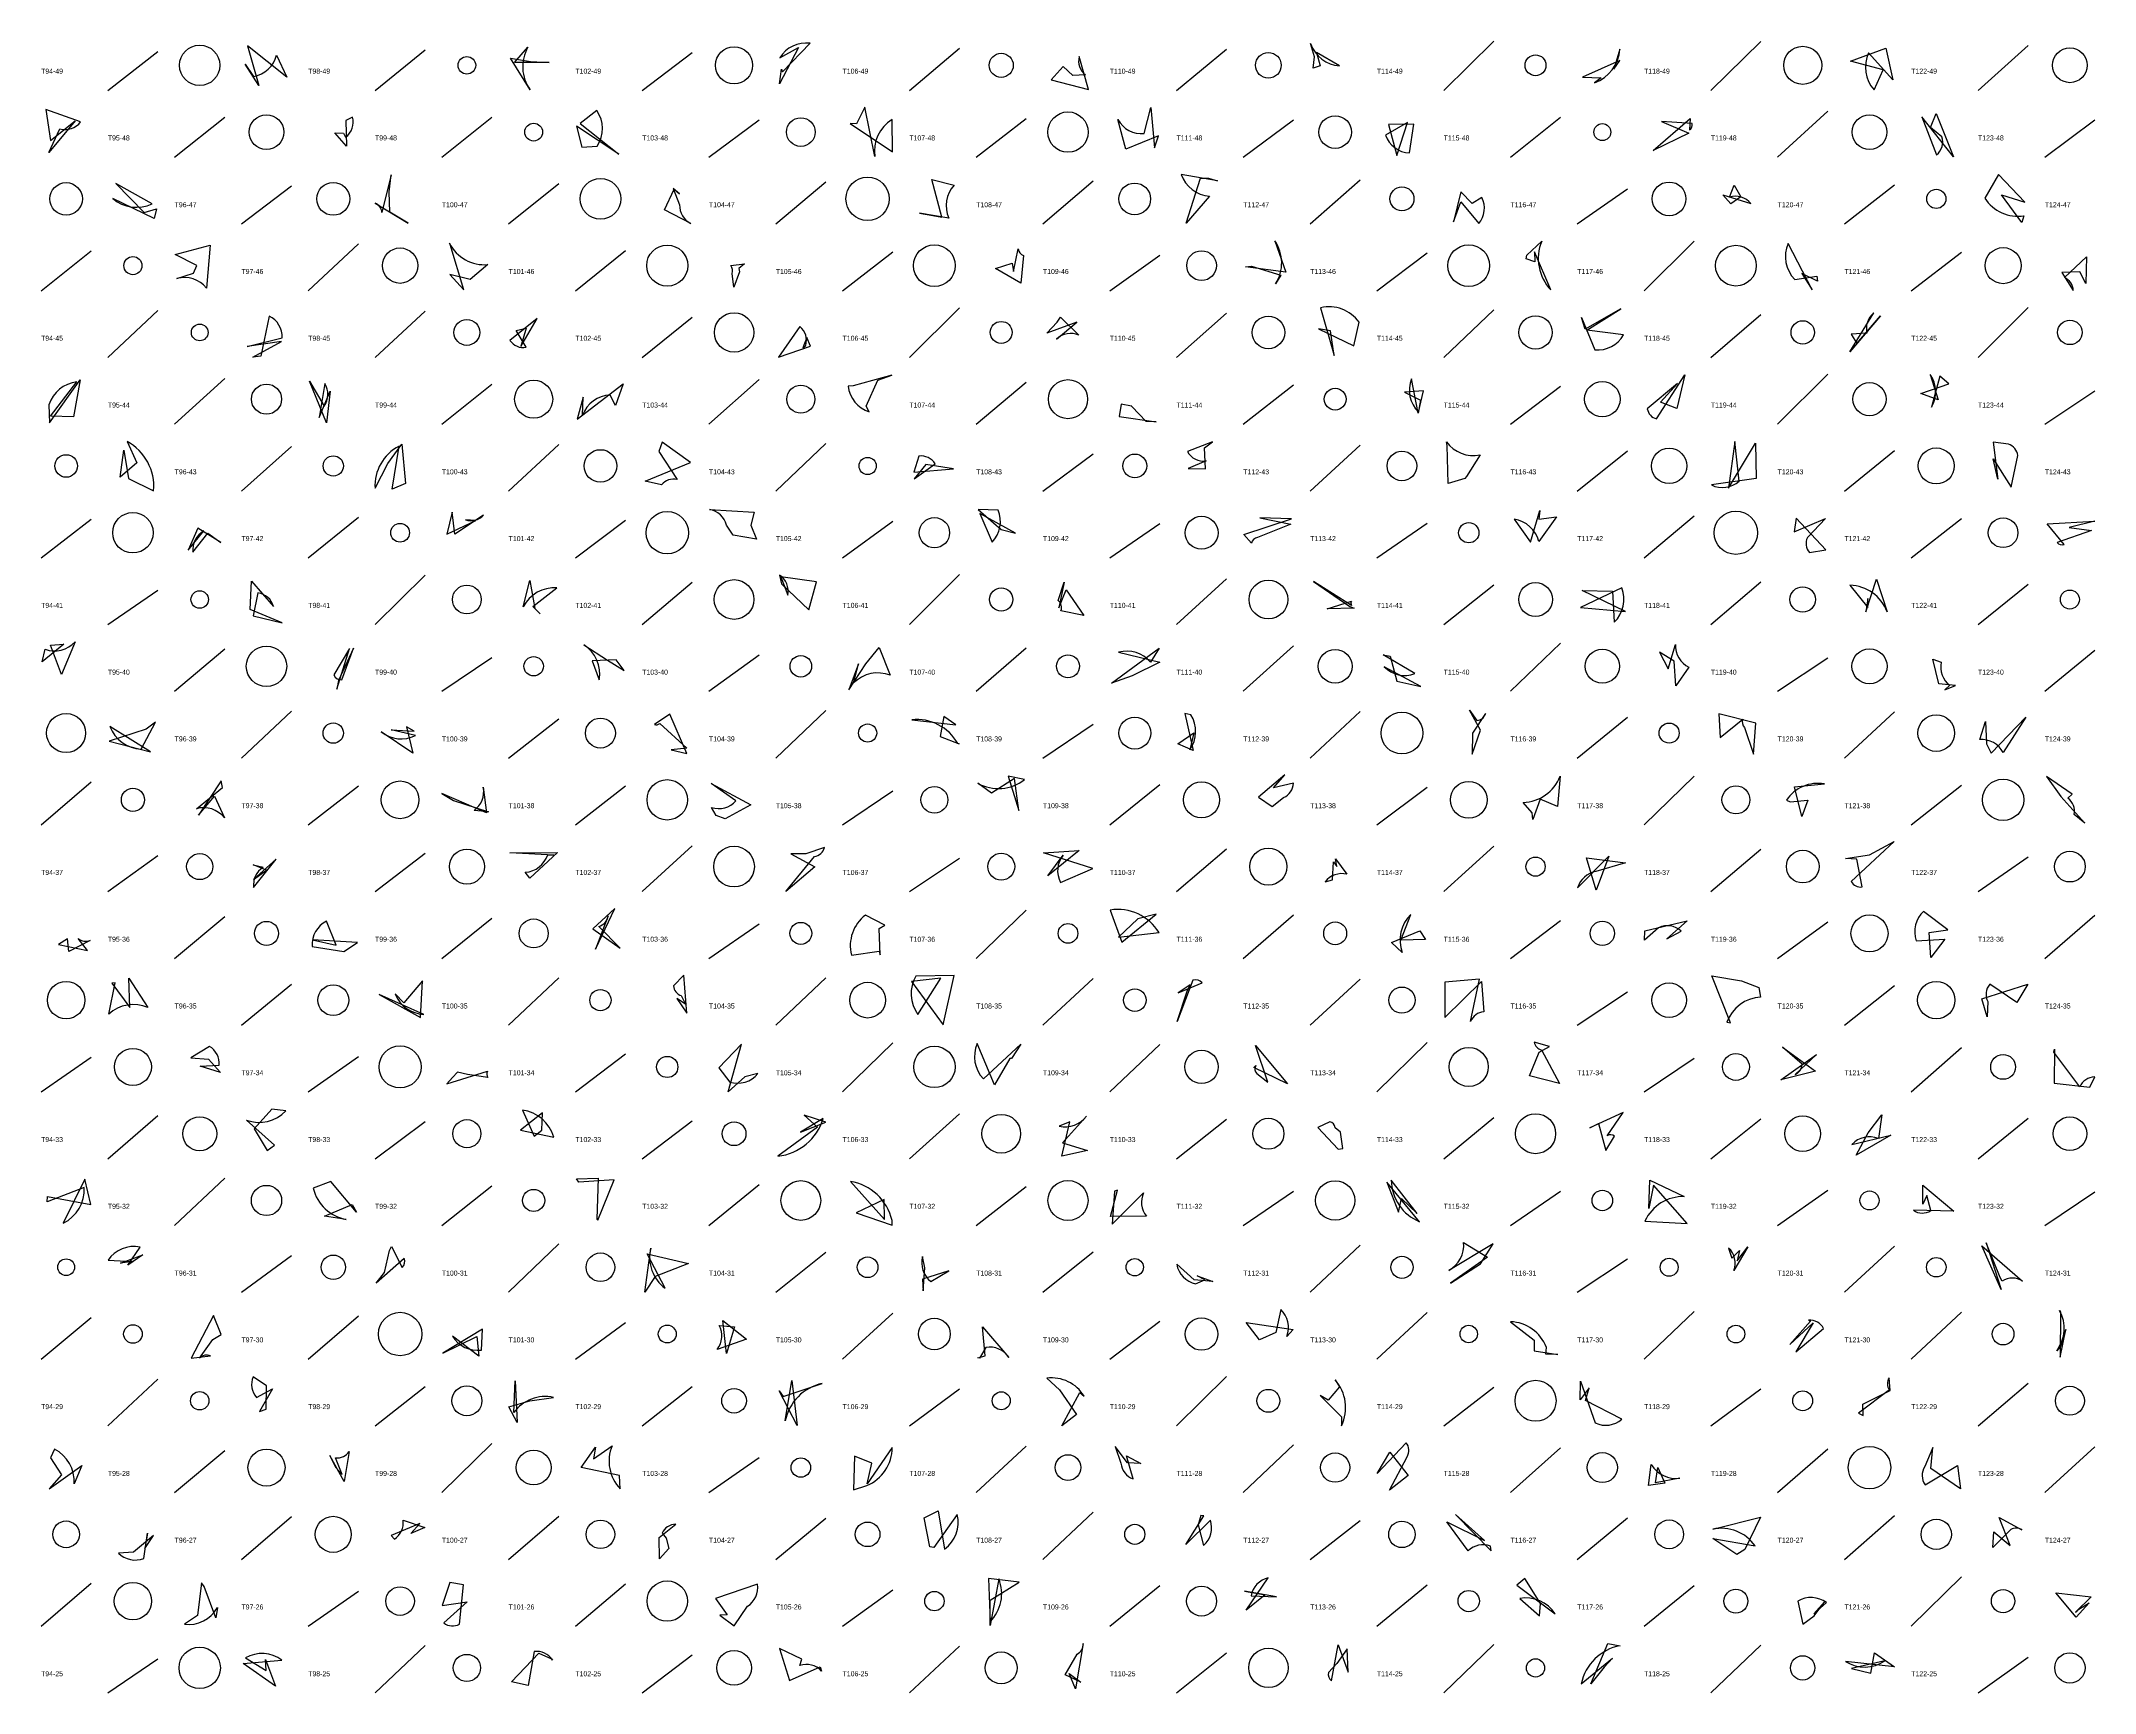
# Model space of a CAD drawing. Header units: millimetres. Extents: x -1 to 9990, y 0 to 15990.
# Drawn here: x 3760 to 4990, y 1000 to 1990 of the extents above; entities that cross this region are included whole.
import ezdxf

# ---------------------------------------------------------------- set-up
doc = ezdxf.new("R2010")
doc.units = ezdxf.units.MM
doc.layers.add('TEXT', color=3, linetype='Continuous')
doc.layers.add('WALL', color=1, linetype='Continuous')

msp = doc.modelspace()

# ---------------------------------------------------------------- linework, layer by layer
for points in [[(3890.5, 1963), (3882.3, 1975.6), (3887.2, 1968.3, 0.3), (3901, 1981.1), (3907.2, 1967.9), (3883.7, 1986.7)], [(4064.2, 1976.6), (4043.6, 1976.7), (4051.6, 1985.8, 0.3), (4052.9, 1960.4), (4041.1, 1979.2), (4053.1, 1977.2)], [(4203.5, 1972.7), (4204.1, 1971.1), (4220.5, 1988.2, 0.3), (4202.4, 1979.5), (4213.6, 1985.7), (4202.2, 1964)], [(4521.9, 1973.2), (4522.6, 1980.1), (4520.3, 1988, 0.3), (4537.6, 1974.6), (4523.8, 1982.7), (4526.1, 1974.7)], [(4683.1, 1967.9), (4694.4, 1967.6), (4690.3, 1964.6, 0.3), (4705.5, 1984.7), (4701.8, 1972.6), (4705.5, 1977.8)], [(4864.8, 1985.3), (4868.9, 1966.4), (4854.4, 1982.4, 0.3), (4857.7, 1960.4), (4863.1, 1972.2), (4843.6, 1977.5)], [(4364.9, 1966.4), (4387.3, 1960.5), (4381.7, 1980.2, 0.3), (4385.4, 1969.3), (4377.9, 1968.8), (4372.2, 1974.2)], [(3780.5, 1941.7), (3764.6, 1922.7), (3771.3, 1936.9, 0.3), (3783.7, 1941.1), (3762.8, 1948.5), (3765.6, 1930)], [(3935.9, 1934.6), (3941.2, 1934.3), (3942.4, 1931.9, 0.3), (3946.6, 1944), (3942.6, 1941.9), (3943, 1926.6)], [(4080.6, 1938.6), (4083.8, 1925.9), (4093.1, 1926.6, 0.3), (4092.9, 1947.9), (4082.8, 1940.1), (4106, 1921.7)], [(4244.5, 1940.1), (4269.8, 1923.2), (4269.6, 1942.5, 0.3), (4259.3, 1920.3), (4253.3, 1949.9), (4248.3, 1939.9)], [(4429.1, 1932.7), (4409.7, 1924.7), (4404.9, 1942.5, 0.3), (4420.6, 1934.1), (4424.7, 1949.7), (4426.9, 1925.5)], [(4905.3, 1920.1), (4886.3, 1944.2), (4895.2, 1921.4, 0.3), (4898.4, 1932.2), (4891.6, 1937.7), (4894.9, 1946.1)], [(4571.9, 1921), (4578.3, 1940.7), (4565.1, 1933.2, 0.3), (4579.5, 1922.5), (4582.1, 1939.8), (4566.9, 1939.5)], [(4725.4, 1923.9), (4747.6, 1943.1), (4747.3, 1936.3, 0.3), (4748.8, 1940.1), (4730.4, 1941.3), (4746.8, 1934.4)], [(3968.5, 1899.2), (3969.6, 1909.4), (3964.1, 1886.9, 0.3), (3960.1, 1892.4), (3979.8, 1880.5), (3968.8, 1887)], [(4299.5, 1884), (4293.4, 1906.6), (4306.8, 1903.2, 0.3), (4303.6, 1883.4), (4286.1, 1886.5), (4294.1, 1885.1)], [(4459.2, 1907.3), (4464.6, 1905.9), (4442.8, 1909.6, 0.3), (4459.8, 1896.7), (4445.8, 1880.4), (4454.4, 1907.3)], [(4948.1, 1893), (4932.2, 1909.5), (4924.1, 1895.4, 0.3), (4947.5, 1884.9), (4946.2, 1880.8), (4934, 1897.4)], [(3829.2, 1889), (3827.8, 1883.3), (3802.9, 1895.2, 0.3), (3826.5, 1892.1), (3804.8, 1904.3), (3821.7, 1886.9)], [(4142.3, 1898.1), (4138.5, 1901.3), (4142.4, 1891.5, 0.3), (4149.1, 1880.3), (4133.4, 1888.4), (4139.1, 1900.8)], [(4605.8, 1881.2), (4610.3, 1893.3), (4621.1, 1880.2, 0.3), (4622.8, 1895.8), (4617.1, 1892.2), (4610.2, 1899.3)], [(4771.9, 1892), (4767.2, 1897.4), (4783.9, 1892.2, 0.3), (4771.1, 1896.1), (4773.9, 1903.2), (4778, 1896.3)], [(4484.8, 1854.6), (4502.5, 1849.3), (4499.3, 1844.1, 0.3), (4498.9, 1869.9), (4505.5, 1851.1), (4481.3, 1854.2)], [(3840.3, 1861.7), (3861.3, 1867.2), (3859, 1841.6, 0.3), (3841.4, 1847.2), (3851.2, 1850.4), (3853.3, 1855)], [(4013.1, 1840.5), (4005, 1867.6), (4004.5, 1868.4, 0.3), (4027.6, 1855.6), (4016.9, 1846.7), (4004.7, 1849.7)], [(4341.5, 1856.4), (4342.3, 1851.5), (4345.2, 1865, 0.3), (4348.3, 1861.1), (4346.8, 1844.6), (4331.6, 1853.2)], [(4649.3, 1859), (4649.8, 1861.3), (4658.7, 1869.6, 0.3), (4664.2, 1840.5), (4654.4, 1863.2), (4654.6, 1857.3)], [(4814.5, 1850.2), (4820.6, 1840.5), (4806.2, 1868.3, 0.3), (4810.2, 1846.6), (4823.4, 1848.6), (4823.9, 1845.7)], [(4980.9, 1851.2), (4970.2, 1850.9), (4977, 1840.1, 0.3), (4971.7, 1847.8), (4984.9, 1860.3), (4984.6, 1844.4)], [(4178.2, 1851.3), (4174.8, 1842.2), (4173.8, 1850.2, 0.3), (4173, 1855), (4181.2, 1856), (4177.8, 1853.2)], [(3904, 1809.6), (3883.4, 1806.6), (3904.4, 1811.7, 0.3), (3896.6, 1824.8), (3891.7, 1800.7), (3886.8, 1800.2)], [(4047.3, 1806.5), (4057, 1823.3), (4040.8, 1810.2, 0.3), (4050.5, 1806.1), (4044.6, 1816.2), (4050.5, 1817.5)], [(4368.5, 1821.1), (4370.5, 1824.2), (4381.5, 1813.3, 0.3), (4368.1, 1811), (4380.3, 1821.2), (4362.4, 1814.5)], [(4525, 1817.2), (4546.1, 1806.9), (4549.4, 1821.1, 0.3), (4526.3, 1829.8), (4534.5, 1801.2), (4532.3, 1815.9)], [(4684.8, 1816.9), (4682.6, 1824), (4690.6, 1804.6, 0.3), (4707.6, 1813.5), (4685.7, 1816.3), (4706, 1829.1)], [(4861.6, 1825), (4843.2, 1803.4), (4857.6, 1826.7, 0.3), (4853.5, 1814.5), (4844, 1813.9), (4847.4, 1808.4)], [(4218.5, 1812), (4216.2, 1805.7), (4217.9, 1807.2, 0.3), (4214.5, 1818.5), (4201.7, 1800.1), (4220.8, 1806.8)], [(3779.5, 1764.4), (3765.6, 1764.9), (3781.4, 1785.3, 0.3), (3764.7, 1771.7), (3765, 1760.8), (3783.4, 1786.6)], [(3931, 1760.8), (3920.7, 1785.8), (3929.6, 1770.8, 0.3), (3929.9, 1784.4), (3926.5, 1764.1), (3933.1, 1779.8)], [(4108.6, 1784.1), (4104.1, 1771.3), (4100.8, 1777.5, 0.3), (4084.3, 1765.4), (4084.7, 1776.3), (4081.1, 1763)], [(4269.5, 1789.3), (4246.3, 1782.9), (4243.3, 1782.8, 0.3), (4256, 1767.5), (4254.2, 1770.9), (4261.2, 1786.4)], [(4586.1, 1774.5), (4584.7, 1766.6), (4580.7, 1787.2, 0.3), (4584.9, 1767.2), (4587.9, 1780.1), (4576.5, 1779.2)], [(4729.9, 1773.2), (4740, 1784.4), (4721.9, 1769.2, 0.3), (4727.4, 1763.3), (4744.4, 1789.5), (4739.7, 1769.4)], [(4902.5, 1784.2), (4897.2, 1788.7), (4892.1, 1770.3, 0.3), (4891.3, 1789.8), (4896.2, 1774.6), (4885.7, 1778.4)], [(4427.9, 1761.4), (4421.9, 1761.6), (4413.3, 1770.7, 0.3), (4413.1, 1770.9), (4406.8, 1772.1), (4405.7, 1764.7)], [(3809.6, 1744.4), (3812.3, 1727.4), (3827.4, 1720.2, 0.3), (3811.5, 1749.6), (3817.3, 1736.8), (3807.3, 1728.2)], [(3978.2, 1724.5), (3970.2, 1721.1), (3974.4, 1746.8, 0.3), (3960, 1721.6), (3967.6, 1736.5), (3976, 1748)], [(4131.9, 1749.3), (4129.9, 1743.7), (4140.9, 1726.8, 0.3), (4131.6, 1723.7), (4121.8, 1725.8), (4149, 1737.1)], [(4456.8, 1745.9), (4461.5, 1749.4), (4446.5, 1743.6, 0.3), (4457.7, 1738), (4446.9, 1733.5), (4457.3, 1733.2)], [(4602.7, 1724.5), (4602.1, 1747.3), (4601.6, 1749.5, 0.3), (4621.8, 1741.7), (4613.7, 1728.7), (4612.6, 1727.5)], [(4786.8, 1748.7), (4787.2, 1727.5), (4760.3, 1723.6, 0.3), (4777, 1725.9), (4774.3, 1749.6), (4770.6, 1721.6)], [(4929, 1739.2), (4939.9, 1722.2), (4943.8, 1741.2, 0.3), (4938.2, 1748.1), (4929.1, 1749.2), (4931.8, 1727.1)], [(4289.9, 1735.8), (4282.8, 1727.3), (4295.4, 1736.2, 0.3), (4285.7, 1740.9), (4282.6, 1731.2), (4306.5, 1733.3)], [(3853.8, 1697.7), (3848, 1684.5), (3857.4, 1696.1, 0.3), (3850.9, 1683.3), (3859.9, 1694.7), (3867.7, 1689.2)], [(4002.9, 1694.1), (4020.4, 1702.4), (4014.2, 1702.7, 0.3), (4025, 1705.6), (4007.8, 1694.1), (4006.1, 1707.3)], [(4188.5, 1691.1), (4174.4, 1693.6), (4170.5, 1699.5, 0.3), (4160.3, 1708.9), (4187.1, 1707.3), (4185, 1699.6)], [(4343.5, 1694.8), (4322.2, 1706.6), (4329.6, 1689.3, 0.3), (4333.1, 1708.6), (4321.2, 1708.9), (4334.9, 1696.9)], [(4489.9, 1703.9), (4508.5, 1700.1), (4488.5, 1692.1, 0.3), (4484.8, 1688.8), (4480.3, 1694), (4508.8, 1703.3)], [(4657, 1703.1), (4667.5, 1704.6), (4657, 1689.7, 0.3), (4642.1, 1703.1), (4652, 1689.4), (4657.6, 1708.3)], [(4809.9, 1695.5), (4828.7, 1703.5), (4817.8, 1692.1, 0.3), (4819, 1683.2), (4828.8, 1684.8), (4811, 1703.7)], [(4974.5, 1698.1), (4987.9, 1696.3), (4967.3, 1689.1, 0.3), (4971.5, 1688), (4961.4, 1700.3), (4989.9, 1702)], [(3885.3, 1649.1), (3886.1, 1666), (3899.2, 1650.8, 0.3), (3889.9, 1659), (3887, 1645.2), (3904.4, 1641)], [(4058.8, 1646.4), (4054.6, 1650.9), (4068.9, 1661.9, 0.3), (4048.8, 1650.7), (4052.8, 1666.4), (4055.7, 1649.7)], [(4224.3, 1665.5), (4203.1, 1668.6), (4207.3, 1657.7, 0.3), (4202.2, 1669.6), (4203.4, 1664.3), (4219.8, 1648.8)], [(4374, 1660.8), (4384.5, 1645.5), (4370.8, 1648.3, 0.3), (4369.2, 1654.5), (4372.7, 1665.4), (4369.5, 1650)], [(4546.3, 1649.8), (4530.2, 1649.5), (4544.7, 1654.1, 0.3), (4544.8, 1651.5), (4522.1, 1665.8), (4543.7, 1650.9)], [(4683, 1660.3), (4701.1, 1660), (4702.1, 1641.4, 0.3), (4706.7, 1662), (4681.9, 1650.2), (4708.9, 1647.9)], [(4852.8, 1647.7), (4859.1, 1667.2), (4865.6, 1647.7, 0.3), (4843.3, 1663.6), (4854.1, 1650.3), (4854.1, 1655.7)], [(3773.7, 1628.2), (3760.7, 1617.7), (3762.4, 1625.2, 0.3), (3780.4, 1629.7), (3772.3, 1610), (3765.7, 1627.7)], [(3937.1, 1601.3), (3944.7, 1625.6), (3935.4, 1609.8, 0.3), (3940.2, 1606.8), (3947.1, 1625.8), (3938.2, 1606.4)], [(4104.4, 1618.8), (4090, 1618.2), (4094.3, 1606.8, 0.3), (4085, 1627.9), (4099.3, 1618.6), (4109.2, 1612.5)], [(4254, 1616.5), (4262, 1626.3), (4268.5, 1609.6, 0.3), (4246.6, 1605), (4249.6, 1616.5), (4243.8, 1600.9)], [(4401.1, 1604.9), (4429.5, 1625.9), (4424.4, 1617.4, 0.3), (4405.3, 1623.4), (4430, 1617.4), (4413.4, 1609.3)], [(4729.2, 1623.5), (4734.4, 1613.4), (4738.8, 1628.1, 0.3), (4746.9, 1614.4), (4739.1, 1603.2), (4738.1, 1618)], [(4572, 1606.1), (4586.4, 1602.9), (4564.4, 1614.7, 0.3), (4582.8, 1610.6), (4563.8, 1621.9), (4568, 1621.1)], [(4896.5, 1604.5), (4893, 1619.2), (4898, 1617.4, 0.3), (4903.1, 1603.6), (4900.1, 1600.9), (4906.5, 1603.4)], [(4440.7, 1568.5), (4450.3, 1575.1), (4448, 1565, 0.3), (4448.6, 1586), (4445, 1586.7), (4450, 1564.5)], [(4622, 1576.7), (4615.5, 1588.7), (4619.9, 1582.5, 0.3), (4625.1, 1586.7), (4617.3, 1574.9), (4617.1, 1562.3)], [(3800.7, 1570.2), (3825.5, 1563.8), (3801.2, 1578.9, 0.3), (3819.9, 1565.4), (3828.6, 1581.6), (3823, 1577.3)], [(3978.8, 1578.8), (3982.6, 1562.9), (3963.7, 1575.7, 0.3), (3984.2, 1573.6), (3969.6, 1577), (3983.5, 1576.1)], [(4146.8, 1562.7), (4136.6, 1586.3), (4127.3, 1580.2, 0.3), (4130.5, 1580.8), (4146.8, 1565.9), (4137.4, 1565)], [(4298.5, 1572.9), (4309.8, 1568.6), (4309, 1568.7, 0.3), (4281.4, 1583), (4307.8, 1579.9), (4300.7, 1584.9)], [(4764.8, 1586.6), (4765.5, 1572.4), (4779.1, 1583.4, 0.3), (4780.2, 1578.3), (4785.6, 1562.3), (4787, 1580.9)], [(4927.8, 1563), (4948.6, 1584.5), (4935.1, 1563.4, 0.3), (4921, 1571.1), (4924.5, 1582), (4925, 1568.6)], [(4489.1, 1536.5), (4497.2, 1531.1), (4504.1, 1536.4, 0.3), (4510, 1545), (4498.1, 1542.2), (4504.9, 1549.9)], [(3854.3, 1525.9), (3863.8, 1537.2), (3869.8, 1524.3, 0.3), (3853, 1529.7), (3868.6, 1542.3), (3867.8, 1546.4)], [(4007, 1534.6), (4028, 1527.9), (4019.3, 1528.7, 0.3), (4024.8, 1542.6), (4026.8, 1527.3), (4000, 1538.7)], [(4169.7, 1523.6), (4164.2, 1525.7), (4161.5, 1530.4, 0.3), (4176.1, 1534.4), (4161.3, 1544.8), (4185, 1532.1)], [(4342.9, 1547.7), (4329.2, 1538.9), (4321, 1544.9, 0.3), (4348.9, 1547.1), (4339.1, 1549.2), (4345.5, 1528.7)], [(4653.4, 1523.2), (4652.9, 1527.2), (4647.6, 1533.4, 0.3), (4669.7, 1549.1), (4668.1, 1531.1), (4657.7, 1535.3)], [(4814.5, 1525.1), (4810.1, 1542.8), (4828, 1544.5, 0.3), (4805.3, 1534.8), (4807.5, 1533.9), (4818, 1534.7)], [(4969.6, 1537), (4984, 1521.1), (4977.6, 1526.3, 0.3), (4973.8, 1535.9), (4976.3, 1538.4), (4961.1, 1549)], [(4069.3, 1503.5), (4052.8, 1488), (4050, 1491.6, 0.3), (4063.4, 1502), (4067, 1501.9), (4040.8, 1503.3)], [(4223.4, 1494.8), (4206, 1480), (4223.2, 1501.1, 0.3), (4229.1, 1506.5), (4217.9, 1502.6), (4209.1, 1502.7)], [(4381.7, 1504.7), (4362.9, 1489.5), (4372.1, 1501.9, 0.3), (4370.5, 1485.5), (4389.8, 1493.9), (4360.3, 1503.2)], [(4685.6, 1500.2), (4708.9, 1497.3), (4691.2, 1492, 0.3), (4680.2, 1482.2), (4698.9, 1501.3), (4691.3, 1480.8)], [(4855, 1502), (4869.7, 1510), (4844, 1486.1, 0.3), (4850.6, 1482.8), (4847.4, 1499.5), (4840.7, 1499.9)], [(3895, 1492.9), (3887, 1496.1), (3893, 1494.6, 0.3), (3887.3, 1482.5), (3900.7, 1499.5), (3887.2, 1487.2)], [(4535.9, 1495.1), (4535.2, 1499.7), (4542, 1490.4, 0.3), (4529, 1485.9), (4533.5, 1487.1), (4534, 1497.9)], [(4090.5, 1457.7), (4106.9, 1446.2), (4094, 1459.1, 0.3), (4099.7, 1465.6), (4092.1, 1445.5), (4103.7, 1469.9)], [(4262, 1457.9), (4265.4, 1459.9), (4253.7, 1465.9, 0.3), (4245.3, 1442), (4261.9, 1444.4), (4262.6, 1442.2)], [(4416.9, 1463.7), (4405.2, 1452.7), (4429.5, 1455.5, 0.3), (4400.3, 1469), (4407.2, 1449.7), (4427.8, 1466.6)], [(4589, 1451.3), (4574.3, 1451), (4580.4, 1466.4, 0.3), (4575.2, 1443.5), (4568.7, 1449.6), (4585.8, 1456.6)], [(4890.7, 1455.6), (4902, 1457.2), (4887.4, 1468.2, 0.3), (4883, 1450.6), (4900.1, 1451.5), (4891.8, 1440.6)], [(3770.5, 1448.3), (3787.8, 1444.7), (3782.3, 1452, 0.3), (3789.3, 1450.8), (3776.7, 1444.2), (3775.9, 1451.8)], [(3922.6, 1451.1), (3936.8, 1448), (3931, 1462.4, 0.3), (3922.3, 1447.2), (3941.4, 1444.1), (3949.5, 1449.5)], [(4745.8, 1462.6), (4733.6, 1451.8), (4742.2, 1456.4, 0.3), (4728.7, 1458.4), (4720.3, 1450.9), (4720.5, 1456.5)], [(3813.1, 1410.6), (3812.5, 1428.1), (3824, 1410.5, 0.3), (3800.5, 1406.6), (3804.3, 1425.3), (3802.3, 1425.1)], [(4146.8, 1407.2), (4144.9, 1430), (4138.7, 1423.5, 0.3), (4143.4, 1417.7), (4145.9, 1412.6), (4140.7, 1415.9)], [(4300.3, 1400.3), (4306.8, 1429.7), (4283.9, 1429.4, 0.3), (4285.1, 1406.5), (4298.8, 1428.2), (4281.2, 1426.2)], [(4448.2, 1424.1), (4440.9, 1419.3), (4455.4, 1425.3, 0.3), (4449.8, 1427), (4440.4, 1402.3), (4446.4, 1420.3)], [(4600.7, 1404.6), (4622.7, 1426.2), (4624, 1408, 0.3), (4616.1, 1402.2), (4621.5, 1427.5), (4600.7, 1425.8)], [(4778.4, 1426.6), (4788.8, 1422.5), (4789.8, 1416.8, 0.3), (4769.6, 1401.8), (4771.7, 1401.4), (4760.6, 1429.5)], [(3988.4, 1426.6), (3977.2, 1413.4), (3972.1, 1418.7, 0.3), (3989.3, 1406.5), (3962.5, 1418.3), (3987.2, 1404.6)], [(4949.9, 1424.5), (4943.3, 1413.6), (4927, 1424.5, 0.3), (4925.8, 1414.2), (4925.5, 1405), (4922.3, 1415.8)], [(3867.4, 1371.7), (3855.3, 1375.5), (3866.6, 1376, 0.3), (3860.8, 1387.3), (3849.6, 1380.5), (3860.2, 1379.6)], [(4179.4, 1388.6), (4165.8, 1374.4), (4172.4, 1365.9, 0.3), (4189.3, 1371), (4181.5, 1369.1), (4171.5, 1360.1)], [(4340.1, 1380.1), (4331, 1364.2), (4320.6, 1389, 0.3), (4324.3, 1367.9), (4346.8, 1388.6), (4341.2, 1380)], [(4506.4, 1364.9), (4486.3, 1374.7), (4487.4, 1375.8, 0.3), (4488, 1371), (4494.6, 1365.8), (4487.2, 1387.8)], [(4657.1, 1383.8), (4663.3, 1387.2), (4654.2, 1389.8, 0.3), (4658.6, 1385.2), (4669.4, 1365.1), (4651.3, 1369.7)], [(4801.8, 1367.2), (4823.3, 1382.4), (4810.5, 1370.5, 0.3), (4814.6, 1376.6), (4802.8, 1386.9), (4822.7, 1372.5)], [(4965.5, 1365.2), (4987, 1362.9), (4989.9, 1369, 0.3), (4980.9, 1363), (4965.4, 1383.9), (4965.8, 1385.6)], [(4006.3, 1368.6), (4002.9, 1364.8), (4027.3, 1372.5, 0.3), (4027.6, 1368.6), (4015.3, 1370.4), (4009.3, 1371.9)], [(3895.3, 1324.9), (3899.8, 1328.1), (3883, 1343.1, 0.3), (3906.6, 1348.7), (3898.2, 1349.7), (3887.6, 1338)], [(4060.2, 1347.6), (4047.2, 1337.1), (4067, 1333, 0.3), (4048.3, 1349.1), (4055.3, 1333.6), (4059.9, 1337.1)], [(4216.9, 1346.1), (4225, 1338.9), (4201.3, 1321.5, 0.3), (4228.4, 1344.1), (4214.8, 1336), (4230, 1342)], [(4371.4, 1321.6), (4376.1, 1342.2), (4369.7, 1339.5, 0.3), (4386.1, 1345.6), (4371.8, 1329.5), (4386.6, 1325)], [(4539.6, 1326.2), (4538.2, 1335.9), (4535, 1338.6, 0.3), (4531.8, 1342.2), (4524.7, 1338.8), (4536.7, 1325.7)], [(4692.7, 1341.2), (4697.1, 1325), (4702.3, 1333.6, 0.3), (4697.8, 1333.8), (4707.5, 1347.8), (4687.5, 1338.6)], [(4854.3, 1335.5), (4862.3, 1346.4), (4860.3, 1332.2, 0.3), (4844.5, 1328.6), (4867.8, 1334.1), (4847, 1322.2)], [(3789.8, 1292.5), (3786.3, 1307.8), (3773.3, 1281.4, 0.3), (3785.8, 1302.7), (3763.6, 1294.2), (3763.9, 1297.4)], [(3948.9, 1288), (3933.5, 1306.3), (3923, 1302.3, 0.3), (3942.8, 1283.7), (3929.8, 1285.7), (3946.4, 1292.5)], [(4080.7, 1307.9), (4093.7, 1308.4), (4092.8, 1283.9, 0.3), (4093.4, 1283.3), (4103.3, 1307.3), (4082.1, 1305.9)], [(4248.2, 1287.5), (4269.7, 1280.3), (4269.6, 1283.1, 0.3), (4244.7, 1306.4), (4265.1, 1283.6), (4265, 1295.6)], [(4574.7, 1296.2), (4584.2, 1287.1), (4568.6, 1307.1, 0.3), (4585.5, 1282.3), (4566, 1306), (4572.9, 1288)], [(4722.8, 1290.1), (4723.4, 1307.2), (4744.1, 1297.3, 0.3), (4720.5, 1282.7), (4745.9, 1281.2), (4725.6, 1304.1)], [(4887, 1304.2), (4905.6, 1288.5), (4881.3, 1289.1, 0.3), (4891.7, 1288.9), (4889.4, 1297.9), (4887, 1292.8)], [(4402.8, 1300.6), (4401.4, 1280.8), (4420.3, 1299.6, 0.3), (4422, 1285.6), (4400.5, 1285.5), (4404.7, 1301.1)], [(3820.9, 1262.5), (3812, 1256.2), (3819.3, 1267.1, 0.3), (3800.1, 1259.2), (3814.5, 1258.5), (3807.6, 1257.5)], [(3968.6, 1265), (3969.9, 1267.4), (3976.3, 1254.9, 0.3), (3977.5, 1260.2), (3960.7, 1245.5), (3965.7, 1251.9)], [(4622, 1257), (4629.7, 1269), (4603, 1253.1, 0.3), (4611.9, 1269.9), (4626.3, 1261), (4604, 1245.5)], [(4775.7, 1258.8), (4782.2, 1267.3), (4773.8, 1253.1, 0.3), (4770.6, 1266.5), (4772.5, 1260.4), (4777.1, 1265.1)], [(4933.9, 1241.6), (4922.3, 1267.9), (4946.7, 1246.7, 0.3), (4934.4, 1246.7), (4933.2, 1248.9), (4924.8, 1269.6)], [(4127.8, 1249.4), (4121.6, 1240.1), (4125.1, 1266.4, 0.3), (4133.8, 1242.4), (4123, 1263), (4147.8, 1257.2)], [(4288.3, 1240.8), (4289.2, 1254.7), (4287.9, 1261.5, 0.3), (4292.9, 1246.4), (4303.7, 1252.9), (4287.9, 1247.8)], [(4461.8, 1246.5), (4450.5, 1247.4), (4440.1, 1256.8, 0.3), (4451.4, 1245.1), (4456.9, 1247.5), (4452.4, 1249.9)], [(3863.2, 1226), (3849.8, 1200.5), (3861.5, 1201.9, 0.3), (3854.9, 1200.6), (3862.9, 1211.8), (3867.9, 1214.7)], [(4021, 1213.5), (4022.2, 1201.7), (4006.3, 1213.8, 0.3), (4023.8, 1205.4), (4024.4, 1217.9), (4000.7, 1203.6)], [(4168.2, 1223.1), (4182.4, 1212), (4164.9, 1205.8, 0.3), (4166.1, 1220.2), (4175.3, 1219.4), (4170.5, 1203.4)], [(4325.4, 1202), (4323.7, 1219.4), (4339.5, 1200.9, 0.3), (4325.8, 1207), (4321.9, 1200.6), (4321.1, 1200.7)], [(4481.7, 1221.9), (4509.8, 1217.8), (4506.1, 1213.6, 0.3), (4502.4, 1229.7), (4499.4, 1215.9), (4489.7, 1211.6)], [(4668.3, 1202.8), (4661.2, 1203), (4661.5, 1207, 0.3), (4640, 1222.4), (4654.2, 1211.3), (4654.1, 1204.9)], [(4821.3, 1221.7), (4810.9, 1204.3), (4827.5, 1218.3, 0.3), (4818.5, 1223.4), (4819.7, 1222.7), (4807.3, 1208.7)], [(4972.5, 1217.8), (4969.6, 1207.9), (4967.1, 1205, 0.3), (4968.8, 1229.1), (4969.4, 1228.1), (4969.2, 1201.2)], [(3894.9, 1170), (3895.1, 1184), (3887.1, 1189.3, 0.3), (3889, 1177), (3898.5, 1182.1), (3890.9, 1168.6)], [(4040.2, 1171.3), (4052.7, 1174.9), (4066.9, 1177, 0.3), (4043.1, 1167.9), (4044, 1187), (4045.2, 1161.9)], [(4202, 1181), (4204.5, 1177.5), (4227.8, 1185.4, 0.3), (4205.7, 1162.9), (4209.6, 1187.1), (4212.9, 1160.2)], [(4371.3, 1160.1), (4382, 1180), (4384.7, 1177.7, 0.3), (4362.3, 1188.5), (4369.9, 1181.5), (4380.1, 1166.8)], [(4526, 1178.1), (4538.7, 1165.3), (4538.8, 1160.1, 0.3), (4535, 1187.5), (4537.6, 1183.3), (4530.8, 1175.3)], [(4681.7, 1175.6), (4682, 1186.8), (4690.8, 1161.7, 0.3), (4706.7, 1164), (4685, 1175.2), (4687.2, 1182.8)], [(4851.1, 1173), (4867.4, 1181.1), (4866.7, 1188.8, 0.3), (4866.9, 1181.5), (4848.4, 1167.6), (4851.3, 1166.1)], [(3764.8, 1122.3), (3784.5, 1136.3), (3779.8, 1125.3, 0.3), (3768, 1146), (3765.6, 1140.9), (3772.2, 1130.6)], [(3936.3, 1135.2), (3940.4, 1130.9), (3936.4, 1140.9, 0.3), (3944.5, 1144.7), (3941.6, 1126.7), (3933, 1142.2)], [(4092, 1147.2), (4090.8, 1140.2), (4102, 1148.1, 0.3), (4106.9, 1122.2), (4106.5, 1130.2), (4083.5, 1135)], [(4247.1, 1141.8), (4246.6, 1121.6), (4254.6, 1124.2, 0.3), (4269.7, 1147), (4254.8, 1125.3), (4257.5, 1137.6)], [(4410.7, 1137.8), (4403.3, 1147.6), (4406.7, 1137.7, 0.3), (4414, 1128.3), (4410.1, 1142), (4418.7, 1137.5)], [(4578.8, 1130.2), (4567.5, 1121.4), (4578.1, 1141.5, 0.3), (4577.6, 1149.9), (4560.2, 1131.4), (4567.7, 1144.3)], [(4891.7, 1134.5), (4892.9, 1147), (4888.1, 1135.6, 0.3), (4888.3, 1124.6), (4907.8, 1136.2), (4909.5, 1122.3)], [(4732.4, 1125.6), (4722.6, 1124.3), (4724.3, 1136.8, 0.3), (4741.5, 1128.7), (4726.9, 1125.9), (4728.3, 1135.1)], [(4288.8, 1104.8), (4297.3, 1109), (4301.1, 1086.2, 0.3), (4308.7, 1106.8), (4294.7, 1087.2), (4292.2, 1087.5)], [(3827.3, 1094.4), (3815.3, 1084.4), (3806.3, 1083.8, 0.3), (3821.6, 1080.6), (3823.8, 1095.8), (3822.1, 1086.5)], [(3986.8, 1101.5), (3969.6, 1094.4), (3971.6, 1092.2, 0.3), (3976.8, 1103.5), (3989.9, 1099.1), (3981.4, 1095.6)], [(4130.4, 1080.3), (4130.2, 1093.2), (4140.1, 1101, 0.3), (4131.9, 1095.7), (4134.3, 1092.8), (4136, 1086.6)], [(4454.6, 1106.2), (4453, 1100.7), (4456.2, 1088.3, 0.3), (4460.3, 1103.5), (4445.6, 1088.9), (4456.4, 1106.1)], [(4607.1, 1106.8), (4628.4, 1085.1), (4628, 1087.9, 0.3), (4614.7, 1085.1), (4601.8, 1102.4), (4624.4, 1091.4)], [(4775.6, 1083), (4761.1, 1092.6), (4786.5, 1088.1, 0.3), (4761.2, 1098.1), (4789.8, 1105.3), (4780.4, 1085.9)], [(4939.2, 1088.4), (4932.6, 1105), (4946.3, 1097.7, 0.3), (4939.7, 1097.9), (4928.8, 1087.1), (4929.5, 1096.6)], [(3856.1, 1065.9), (3853.7, 1046.3), (3845.8, 1041.1, 0.3), (3865.6, 1051.1), (3864.7, 1044.9), (3857.6, 1063.7)], [(4000.3, 1052.4), (4015.1, 1054.5), (4001.2, 1041.9, 0.3), (4010.5, 1041.2), (4012.9, 1064.8), (4004.7, 1066.2)], [(4166.4, 1046.5), (4175.1, 1040.1), (4183, 1051.9, 0.3), (4189, 1065.1), (4163.8, 1056.6), (4170.8, 1046.7)], [(4345.7, 1066.3), (4327.4, 1068.6), (4328.3, 1042.6, 0.3), (4333.6, 1068.3), (4328.3, 1040.3), (4328.4, 1055.5)], [(4493, 1058.8), (4481.6, 1049.6), (4494.9, 1069, 0.3), (4484.7, 1058.2), (4499.8, 1057.5), (4480.8, 1060.9)], [(4648.5, 1068.5), (4643.8, 1064.5), (4666.8, 1047.4, 0.3), (4645.5, 1056.6), (4657.4, 1046.2), (4657.9, 1053.5)], [(4966.5, 1059.9), (4987.8, 1057.5), (4978.3, 1048.4, 0.3), (4979.8, 1049.8), (4986.5, 1053.9), (4978.8, 1045.4)], [(4828.2, 1054.8), (4821.7, 1047.4), (4829.2, 1054.1, 0.3), (4812.1, 1055), (4815, 1041.2), (4821.8, 1046.2)], [(3900.3, 1004), (3881, 1017.7), (3904.2, 1019.6, 0.3), (3882.4, 1021), (3894.8, 1013.5), (3894.5, 1020.1)], [(4058.1, 1023.8), (4065.7, 1020.5), (4066.2, 1019.7, 0.3), (4055.3, 1024.8), (4051.8, 1004.5), (4041.7, 1006.6)], [(4208.2, 1007.5), (4226.6, 1015.6), (4227.4, 1013.1, 0.3), (4214.4, 1016.4), (4215.6, 1020.2), (4202.2, 1026.6)], [(4382.6, 1006.4), (4373.4, 1010.8), (4380.5, 1023.2, 0.3), (4384, 1029.6), (4379.5, 1002.5), (4375.6, 1011.7)], [(4542.2, 1026.5), (4536, 1017.6), (4531, 1012.3, 0.3), (4532.8, 1007.3), (4536.8, 1028.9), (4542.7, 1012.5)], [(4688.2, 1005.4), (4698.3, 1029.6), (4705.6, 1028.3, 0.3), (4682.3, 1005.4), (4701.1, 1020.8), (4696.1, 1015.4)], [(4857.9, 1024.1), (4870, 1015.7), (4840.7, 1018.9, 0.3), (4864.2, 1019.2), (4844.2, 1014.7), (4855.7, 1011.8)]]:
    msp.add_lwpolyline(points, format="xyb", close=True)
for centre, radius in [((3855, 1975), 12.1), ((4175, 1975), 11.1), ((4335, 1975), 7.21), ((4495, 1975), 7.68), ((4655, 1975), 6.25), ((4815, 1975), 11.4), ((4975, 1975), 10.4), ((4015, 1975), 5.27), ((3895, 1935), 10.4), ((4215, 1935), 8.57), ((4375, 1935), 12.1), ((4535, 1935), 9.79), ((4855, 1935), 10.4), ((4055, 1935), 5.34), ((4695, 1935), 5.07), ((4095, 1895), 12.2), ((4255, 1895), 13), ((3775, 1895), 9.73), ((3935, 1895), 9.85), ((4415, 1895), 9.49), ((4575, 1895), 7.19), ((4735, 1895), 10.1), ((4895, 1895), 5.75), ((3815, 1855), 5.42), ((3975, 1855), 10.6), ((4135, 1855), 12.3), ((4295, 1855), 12.5), ((4455, 1855), 8.91), ((4615, 1855), 12.5), ((4775, 1855), 12.2), ((4935, 1855), 10.8), ((4015, 1815), 7.74), ((4175, 1815), 11.8), ((4335, 1815), 6.57), ((4495, 1815), 9.76), ((4655, 1815), 10), ((4815, 1815), 7.01), ((4975, 1815), 7.33), ((3855, 1815), 5.01), ((3895, 1775), 9.01), ((4055, 1775), 11.4), ((4375, 1775), 11.7), ((4695, 1775), 10.6), ((4855, 1775), 9.96), ((4215, 1775), 8.39), ((4535, 1775), 6.52), ((3775, 1735), 6.76), ((3935, 1735), 6.07), ((4095, 1735), 9.76), ((4255, 1735), 5.13), ((4415, 1735), 7.13), ((4575, 1735), 8.87), ((4735, 1735), 10.6), ((4895, 1735), 10.8), ((3815, 1695), 12.1), ((3975, 1695), 5.61), ((4135, 1695), 12.7), ((4295, 1695), 9.09), ((4455, 1695), 9.85), ((4615, 1695), 6.07), ((4775, 1695), 13), ((4935, 1695), 8.91), ((4015, 1655), 8.61), ((4175, 1655), 11.9), ((4335, 1655), 6.95), ((4495, 1655), 11.6), ((4655, 1655), 10.1), ((4815, 1655), 7.62), ((4975, 1655), 5.69), ((3855, 1655), 5.22), ((3895, 1615), 12.1), ((4535, 1615), 10.1), ((4695, 1615), 10.2), ((4855, 1615), 10.5), ((4055, 1615), 5.81), ((4215, 1615), 6.46), ((4375, 1615), 6.84), ((3775, 1575), 11.7), ((4575, 1575), 12.5), ((3935, 1575), 6.09), ((4095, 1575), 8.98), ((4255, 1575), 5.44), ((4415, 1575), 9.57), ((4735, 1575), 6.01), ((4895, 1575), 11), ((3815, 1535), 6.93), ((3975, 1535), 11.3), ((4135, 1535), 12.1), ((4295, 1535), 8.04), ((4455, 1535), 10.8), ((4615, 1535), 11), ((4775, 1535), 8.36), ((4935, 1535), 12.4), ((3855, 1495), 7.82), ((4015, 1495), 10.5), ((4175, 1495), 12.2), ((4335, 1495), 8.06), ((4495, 1495), 11.1), ((4655, 1495), 5.75), ((4815, 1495), 9.8), ((4975, 1495), 9.21), ((4855, 1455), 11.1), ((3895, 1455), 7.2), ((4055, 1455), 8.68), ((4215, 1455), 6.57), ((4375, 1455), 5.89), ((4535, 1455), 6.87), ((4695, 1455), 7.28), ((3775, 1415), 11.2), ((3935, 1415), 9.22), ((4095, 1415), 6.38), ((4255, 1415), 10.7), ((4415, 1415), 6.76), ((4575, 1415), 7.84), ((4735, 1415), 10.4), ((4895, 1415), 11.2), ((3815, 1375), 11.1), ((3975, 1375), 12.6), ((4135, 1375), 6.34), ((4295, 1375), 12.4), ((4455, 1375), 10), ((4615, 1375), 11.7), ((4775, 1375), 8.05), ((4935, 1375), 7.43), ((3855, 1335), 10.2), ((4015, 1335), 8.42), ((4175, 1335), 7.13), ((4335, 1335), 11.6), ((4495, 1335), 9.32), ((4655, 1335), 12), ((4815, 1335), 10.7), ((4975, 1335), 10.1), ((3895, 1295), 9.07), ((4215, 1295), 11.9), ((4375, 1295), 12), ((4535, 1295), 11.8), ((4055, 1295), 6.63), ((4695, 1295), 6.15), ((4855, 1295), 5.69), ((3775, 1255), 5.03), ((3935, 1255), 7.3), ((4095, 1255), 8.55), ((4255, 1255), 6.18), ((4415, 1255), 5.19), ((4575, 1255), 6.66), ((4735, 1255), 5.37), ((4895, 1255), 5.84), ((3815, 1215), 5.56), ((3975, 1215), 13), ((4135, 1215), 5.35), ((4295, 1215), 9.48), ((4455, 1215), 9.75), ((4615, 1215), 5.23), ((4775, 1215), 5.31), ((4935, 1215), 6.51), ((4015, 1175), 9), ((4175, 1175), 7.37), ((4495, 1175), 6.85), ((4655, 1175), 12.3), ((4815, 1175), 5.95), ((4975, 1175), 8.67), ((3855, 1175), 5.51), ((4335, 1175), 5.39), ((3895, 1135), 11.1), ((4055, 1135), 10.4), ((4695, 1135), 8.99), ((4855, 1135), 12.7), ((4215, 1135), 5.81), ((4375, 1135), 7.7), ((4535, 1135), 8.77), ((3775, 1095), 8.01), ((3935, 1095), 10.8), ((4095, 1095), 8.55), ((4255, 1095), 7.37), ((4415, 1095), 6), ((4575, 1095), 7.95), ((4735, 1095), 8.6), ((4895, 1095), 9.08), ((3815, 1055), 11.2), ((3975, 1055), 8.55), ((4135, 1055), 12.1), ((4295, 1055), 5.82), ((4455, 1055), 8.97), ((4615, 1055), 6.38), ((4775, 1055), 7.15), ((4935, 1055), 6.99), ((3855, 1015), 12.4), ((4015, 1015), 8.12), ((4175, 1015), 10.4), ((4335, 1015), 9.54), ((4495, 1015), 11.8), ((4815, 1015), 7.29), ((4975, 1015), 9.06), ((4655, 1015), 5.46)]:
    msp.add_circle(centre, radius)
at = {"layer": 'WALL'}
for p, q in [((3800, 1960), (3830, 1983.3)), ((3960, 1960), (3990, 1984.3)), ((4120, 1960), (4150, 1982.7)), ((4280, 1960), (4310, 1985.2)), ((4440, 1960), (4470, 1984.6)), ((4600, 1960), (4630, 1989.5)), ((4760, 1960), (4790, 1989.2)), ((4920, 1960), (4950, 1986.9)), ((3840, 1920), (3870, 1944)), ((4000, 1920), (4030, 1944)), ((4640, 1920), (4670, 1944)), ((4800, 1920), (4830, 1947.6)), ((4160, 1920), (4190, 1942.3)), ((4320, 1920), (4350, 1943.1)), ((4480, 1920), (4510, 1942.4)), ((4960, 1920), (4990, 1942.3)), ((3880, 1880), (3910, 1902.9)), ((4040, 1880), (4070, 1904.2)), ((4200, 1880), (4230, 1905.3)), ((4360, 1880), (4390, 1905.9)), ((4520, 1880), (4550, 1906.4)), ((4680, 1880), (4710, 1901.1)), ((4840, 1880), (4870, 1903.4)), ((4720, 1840), (4750, 1869.7)), ((3760, 1840), (3790, 1863.9)), ((3920, 1840), (3950, 1868.1)), ((4080, 1840), (4110, 1864.1)), ((4240, 1840), (4270, 1863.2)), ((4400, 1840), (4430, 1861.3)), ((4560, 1840), (4590, 1862.7)), ((4880, 1840), (4910, 1863)), ((3800, 1800), (3830, 1828.2)), ((3960, 1800), (3990, 1827.7)), ((4120, 1800), (4150, 1824.1)), ((4280, 1800), (4310, 1829.8)), ((4440, 1800), (4470, 1826.5)), ((4600, 1800), (4630, 1828.6)), ((4760, 1800), (4790, 1825.8)), ((4920, 1800), (4950, 1829.9)), ((3840, 1760), (3870, 1787.4)), ((4000, 1760), (4030, 1784)), ((4160, 1760), (4190, 1786.7)), ((4320, 1760), (4350, 1785.2)), ((4480, 1760), (4510, 1783.6)), ((4800, 1760), (4830, 1789.9)), ((4640, 1760), (4670, 1782.7)), ((4960, 1760), (4990, 1780.1)), ((3880, 1720), (3910, 1746.7)), ((4040, 1720), (4070, 1747.9)), ((4200, 1720), (4230, 1748.4)), ((4520, 1720), (4550, 1747.5)), ((4360, 1720), (4390, 1742.2)), ((4680, 1720), (4710, 1744.1)), ((4840, 1720), (4870, 1744.3)), ((3760, 1680), (3790, 1703.2)), ((3920, 1680), (3950, 1704.3)), ((4080, 1680), (4110, 1702.5)), ((4240, 1680), (4270, 1701.9)), ((4400, 1680), (4430, 1700.6)), ((4560, 1680), (4590, 1700.7)), ((4720, 1680), (4750, 1705.2)), ((4880, 1680), (4910, 1703.5)), ((3800, 1640), (3830, 1660.6)), ((3960, 1640), (3990, 1669.5)), ((4120, 1640), (4150, 1665.4)), ((4280, 1640), (4310, 1669.9)), ((4440, 1640), (4470, 1667.4)), ((4600, 1640), (4630, 1663.8)), ((4760, 1640), (4790, 1665.5)), ((4920, 1640), (4950, 1664.2)), ((3840, 1600), (3870, 1625.4)), ((4320, 1600), (4350, 1626)), ((4480, 1600), (4510, 1627.2)), ((4640, 1600), (4670, 1628.8)), ((4960, 1600), (4990, 1624.7)), ((4000, 1600), (4030, 1620.2)), ((4160, 1600), (4190, 1621.8)), ((4800, 1600), (4830, 1620.1)), ((3880, 1560), (3910, 1588.2)), ((4200, 1560), (4230, 1588.6)), ((4520, 1560), (4550, 1587.9)), ((4840, 1560), (4870, 1587.7)), ((4040, 1560), (4070, 1583.6)), ((4360, 1560), (4390, 1580.4)), ((4680, 1560), (4710, 1584.5)), ((3760, 1520), (3790, 1545.8)), ((3920, 1520), (3950, 1543.4)), ((4080, 1520), (4110, 1543.4)), ((4240, 1520), (4270, 1540.4)), ((4400, 1520), (4430, 1544.1)), ((4560, 1520), (4590, 1542.5)), ((4720, 1520), (4750, 1549.2)), ((4880, 1520), (4910, 1543.8)), ((3800, 1480), (3830, 1501.6)), ((3960, 1480), (3990, 1503)), ((4120, 1480), (4150, 1507.5)), ((4440, 1480), (4470, 1505.7)), ((4600, 1480), (4630, 1507.2)), ((4760, 1480), (4790, 1505.5)), ((4920, 1480), (4950, 1500.8)), ((4280, 1480), (4310, 1500.1)), ((3840, 1440), (3870, 1465.2)), ((4000, 1440), (4030, 1464.2)), ((4320, 1440), (4350, 1469)), ((4480, 1440), (4510, 1466.2)), ((4960, 1440), (4990, 1466)), ((4160, 1440), (4190, 1460.7)), ((4640, 1440), (4670, 1462.8)), ((4800, 1440), (4830, 1461.9)), ((4040, 1400), (4070, 1428.4)), ((4200, 1400), (4230, 1428.3)), ((4360, 1400), (4390, 1427.9)), ((4520, 1400), (4550, 1427.5)), ((3880, 1400), (3910, 1424.6)), ((4680, 1400), (4710, 1420)), ((4840, 1400), (4870, 1423.8)), ((3760, 1360), (3790, 1380.9)), ((3920, 1360), (3950, 1381.2)), ((4080, 1360), (4110, 1382.9)), ((4240, 1360), (4270, 1389.4)), ((4400, 1360), (4430, 1388.5)), ((4560, 1360), (4590, 1389.7)), ((4720, 1360), (4750, 1380.3)), ((4880, 1360), (4910, 1386.6)), ((3800, 1320), (3830, 1346)), ((3960, 1320), (3990, 1342.4)), ((4120, 1320), (4150, 1342.7)), ((4280, 1320), (4310, 1346.9)), ((4440, 1320), (4470, 1343.8)), ((4600, 1320), (4630, 1344.8)), ((4760, 1320), (4790, 1344)), ((4920, 1320), (4950, 1344.3)), ((3840, 1280), (3870, 1308.3)), ((4160, 1280), (4190, 1304.6)), ((4000, 1280), (4030, 1303.7)), ((4320, 1280), (4350, 1303.3)), ((4480, 1280), (4510, 1300.6)), ((4640, 1280), (4670, 1300.5)), ((4800, 1280), (4830, 1301.2)), ((4960, 1280), (4990, 1300.2)), ((4040, 1240), (4070, 1269)), ((4520, 1240), (4550, 1268.3)), ((4840, 1240), (4870, 1267.7)), ((3880, 1240), (3910, 1262.1)), ((4200, 1240), (4230, 1264)), ((4360, 1240), (4390, 1264.2)), ((4680, 1240), (4710, 1260.1)), ((3760, 1200), (3790, 1224.8)), ((3920, 1200), (3950, 1225.8)), ((4080, 1200), (4110, 1221.9)), ((4240, 1200), (4270, 1227.4)), ((4400, 1200), (4430, 1222.8)), ((4560, 1200), (4590, 1227.9)), ((4720, 1200), (4750, 1228.5)), ((4880, 1200), (4910, 1228.1)), ((3800, 1160), (3830, 1187.9)), ((3960, 1160), (3990, 1183.6)), ((4120, 1160), (4150, 1183.5)), ((4280, 1160), (4310, 1182.1)), ((4440, 1160), (4470, 1189.6)), ((4600, 1160), (4630, 1183.1)), ((4760, 1160), (4790, 1182.2)), ((4920, 1160), (4950, 1185.5)), ((3840, 1120), (3870, 1145.2)), ((4000, 1120), (4030, 1149.5)), ((4320, 1120), (4350, 1147.9)), ((4480, 1120), (4510, 1148.7)), ((4640, 1120), (4670, 1146.8)), ((4800, 1120), (4830, 1146.3)), ((4960, 1120), (4990, 1147.5)), ((4160, 1120), (4190, 1141)), ((4360, 1080), (4390, 1108.2)), ((3880, 1080), (3910, 1105.7)), ((4040, 1080), (4070, 1105.9)), ((4200, 1080), (4230, 1104.7)), ((4520, 1080), (4550, 1103.3)), ((4680, 1080), (4710, 1104.9)), ((4840, 1080), (4870, 1106.2)), ((3760, 1040), (3790, 1065.8)), ((3920, 1040), (3950, 1060.9)), ((4080, 1040), (4110, 1065.4)), ((4240, 1040), (4270, 1061.7)), ((4400, 1040), (4430, 1064.3)), ((4560, 1040), (4590, 1064.8)), ((4720, 1040), (4750, 1064.3)), ((4880, 1040), (4910, 1069.5)), ((3960, 1000), (3990, 1028.5)), ((4120, 1000), (4150, 1022.9)), ((4280, 1000), (4310, 1028)), ((4440, 1000), (4470, 1024.1)), ((4600, 1000), (4630, 1029.1)), ((4760, 1000), (4790, 1028.7)), ((4920, 1000), (4950, 1021.4)), ((3800, 1000), (3830, 1020.5))]:
    msp.add_line(p, q, dxfattribs=at)

# ---------------------------------------------------------------- texts
at = {"layer": 'TEXT'}
for s, p in [('T94-49', (3760, 1970)), ('T98-49', (3920, 1970)), ('T102-49', (4080, 1970)), ('T106-49', (4240, 1970)), ('T110-49', (4400, 1970)), ('T114-49', (4560, 1970)), ('T118-49', (4720, 1970)), ('T122-49', (4880, 1970)), ('T95-48', (3800, 1930)), ('T99-48', (3960, 1930)), ('T103-48', (4120, 1930)), ('T107-48', (4280, 1930)), ('T111-48', (4440, 1930)), ('T115-48', (4600, 1930)), ('T119-48', (4760, 1930)), ('T123-48', (4920, 1930)), ('T96-47', (3840, 1890)), ('T100-47', (4000, 1890)), ('T104-47', (4160, 1890)), ('T108-47', (4320, 1890)), ('T112-47', (4480, 1890)), ('T116-47', (4640, 1890)), ('T120-47', (4800, 1890)), ('T124-47', (4960, 1890)), ('T97-46', (3880, 1850)), ('T101-46', (4040, 1850)), ('T105-46', (4200, 1850)), ('T109-46', (4360, 1850)), ('T113-46', (4520, 1850)), ('T117-46', (4680, 1850)), ('T121-46', (4840, 1850)), ('T94-45', (3760, 1810)), ('T98-45', (3920, 1810)), ('T102-45', (4080, 1810)), ('T106-45', (4240, 1810)), ('T110-45', (4400, 1810)), ('T114-45', (4560, 1810)), ('T118-45', (4720, 1810)), ('T122-45', (4880, 1810)), ('T95-44', (3800, 1770)), ('T99-44', (3960, 1770)), ('T103-44', (4120, 1770)), ('T107-44', (4280, 1770)), ('T111-44', (4440, 1770)), ('T115-44', (4600, 1770)), ('T119-44', (4760, 1770)), ('T123-44', (4920, 1770)), ('T96-43', (3840, 1730)), ('T100-43', (4000, 1730)), ('T104-43', (4160, 1730)), ('T108-43', (4320, 1730)), ('T112-43', (4480, 1730)), ('T116-43', (4640, 1730)), ('T120-43', (4800, 1730)), ('T124-43', (4960, 1730)), ('T97-42', (3880, 1690)), ('T101-42', (4040, 1690)), ('T105-42', (4200, 1690)), ('T109-42', (4360, 1690)), ('T113-42', (4520, 1690)), ('T117-42', (4680, 1690)), ('T121-42', (4840, 1690)), ('T94-41', (3760, 1650)), ('T98-41', (3920, 1650)), ('T102-41', (4080, 1650)), ('T106-41', (4240, 1650)), ('T110-41', (4400, 1650)), ('T114-41', (4560, 1650)), ('T118-41', (4720, 1650)), ('T122-41', (4880, 1650)), ('T95-40', (3800, 1610)), ('T99-40', (3960, 1610)), ('T103-40', (4120, 1610)), ('T107-40', (4280, 1610)), ('T111-40', (4440, 1610)), ('T115-40', (4600, 1610)), ('T119-40', (4760, 1610)), ('T123-40', (4920, 1610)), ('T96-39', (3840, 1570)), ('T100-39', (4000, 1570)), ('T104-39', (4160, 1570)), ('T108-39', (4320, 1570)), ('T112-39', (4480, 1570)), ('T116-39', (4640, 1570)), ('T120-39', (4800, 1570)), ('T124-39', (4960, 1570)), ('T97-38', (3880, 1530)), ('T101-38', (4040, 1530)), ('T105-38', (4200, 1530)), ('T109-38', (4360, 1530)), ('T113-38', (4520, 1530)), ('T117-38', (4680, 1530)), ('T121-38', (4840, 1530)), ('T94-37', (3760, 1490)), ('T98-37', (3920, 1490)), ('T102-37', (4080, 1490)), ('T106-37', (4240, 1490)), ('T110-37', (4400, 1490)), ('T114-37', (4560, 1490)), ('T118-37', (4720, 1490)), ('T122-37', (4880, 1490)), ('T95-36', (3800, 1450)), ('T99-36', (3960, 1450)), ('T103-36', (4120, 1450)), ('T107-36', (4280, 1450)), ('T111-36', (4440, 1450)), ('T115-36', (4600, 1450)), ('T119-36', (4760, 1450)), ('T123-36', (4920, 1450)), ('T96-35', (3840, 1410)), ('T100-35', (4000, 1410)), ('T104-35', (4160, 1410)), ('T108-35', (4320, 1410)), ('T112-35', (4480, 1410)), ('T116-35', (4640, 1410)), ('T120-35', (4800, 1410)), ('T124-35', (4960, 1410)), ('T97-34', (3880, 1370)), ('T101-34', (4040, 1370)), ('T105-34', (4200, 1370)), ('T109-34', (4360, 1370)), ('T113-34', (4520, 1370)), ('T117-34', (4680, 1370)), ('T121-34', (4840, 1370)), ('T94-33', (3760, 1330)), ('T98-33', (3920, 1330)), ('T102-33', (4080, 1330)), ('T106-33', (4240, 1330)), ('T110-33', (4400, 1330)), ('T114-33', (4560, 1330)), ('T118-33', (4720, 1330)), ('T122-33', (4880, 1330)), ('T95-32', (3800, 1290)), ('T99-32', (3960, 1290)), ('T103-32', (4120, 1290)), ('T107-32', (4280, 1290)), ('T111-32', (4440, 1290)), ('T115-32', (4600, 1290)), ('T119-32', (4760, 1290)), ('T123-32', (4920, 1290)), ('T96-31', (3840, 1250)), ('T100-31', (4000, 1250)), ('T104-31', (4160, 1250)), ('T108-31', (4320, 1250)), ('T112-31', (4480, 1250)), ('T116-31', (4640, 1250)), ('T120-31', (4800, 1250)), ('T124-31', (4960, 1250)), ('T97-30', (3880, 1210)), ('T101-30', (4040, 1210)), ('T105-30', (4200, 1210)), ('T109-30', (4360, 1210)), ('T113-30', (4520, 1210)), ('T117-30', (4680, 1210)), ('T121-30', (4840, 1210)), ('T94-29', (3760, 1170)), ('T98-29', (3920, 1170)), ('T102-29', (4080, 1170)), ('T106-29', (4240, 1170)), ('T110-29', (4400, 1170)), ('T114-29', (4560, 1170)), ('T118-29', (4720, 1170)), ('T122-29', (4880, 1170)), ('T95-28', (3800, 1130)), ('T99-28', (3960, 1130)), ('T103-28', (4120, 1130)), ('T107-28', (4280, 1130)), ('T111-28', (4440, 1130)), ('T115-28', (4600, 1130)), ('T119-28', (4760, 1130)), ('T123-28', (4920, 1130)), ('T96-27', (3840, 1090)), ('T100-27', (4000, 1090)), ('T104-27', (4160, 1090)), ('T108-27', (4320, 1090)), ('T112-27', (4480, 1090)), ('T116-27', (4640, 1090)), ('T120-27', (4800, 1090)), ('T124-27', (4960, 1090)), ('T97-26', (3880, 1050)), ('T101-26', (4040, 1050)), ('T105-26', (4200, 1050)), ('T109-26', (4360, 1050)), ('T113-26', (4520, 1050)), ('T117-26', (4680, 1050)), ('T121-26', (4840, 1050)), ('T94-25', (3760, 1010)), ('T98-25', (3920, 1010)), ('T102-25', (4080, 1010)), ('T106-25', (4240, 1010)), ('T110-25', (4400, 1010)), ('T114-25', (4560, 1010)), ('T118-25', (4720, 1010)), ('T122-25', (4880, 1010))]:
    msp.add_text(s, height=3, dxfattribs=at).set_placement(p)

doc.saveas('drawing.dxf')
